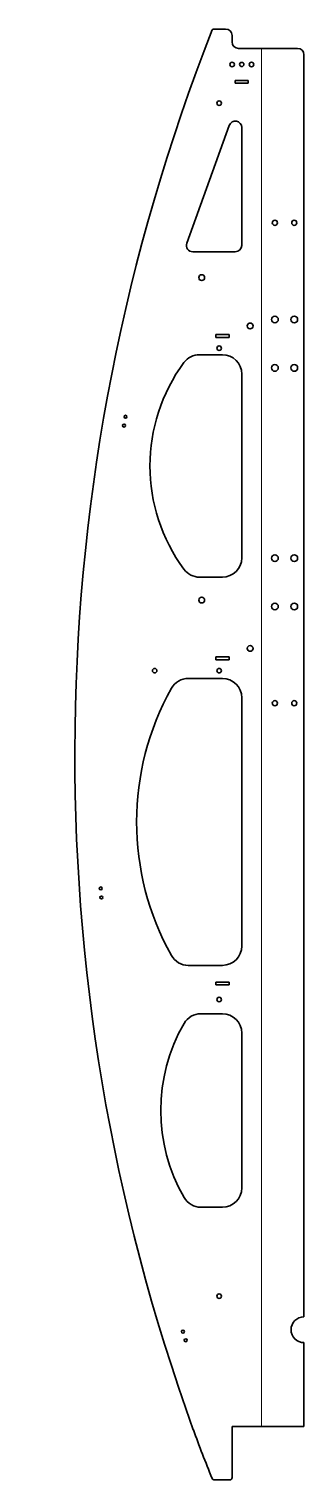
# Model space of a CAD drawing. Header units: inches. Extents: x -71 to 355, y 0 to 2250.
import ezdxf

# ---------------------------------------------------------------- set-up
doc = ezdxf.new("R2010")
doc.units = ezdxf.units.IN
doc.header["$MEASUREMENT"] = 0
doc.linetypes.add('Chain', pattern=[13.68, 9.12, -1.14, 2.28, -1.14])
doc.layers.add('SIMUMAK Bend Centerline (ISO)', color=7, linetype='Chain', lineweight=9)
doc.layers.add('SIMUMAK Visible (ISO)', color=7, linetype='Continuous', lineweight=35)

# ---------------------------------------------------------------- blocks, each defined once
blk = doc.blocks.new('PTM-03-COSD01')
at = {"layer": 'SIMUMAK Bend Centerline (ISO)', "ltscale": 0.263158}
blk.add_line((288.9, 83), (288.9, 2220), dxfattribs=at)
at = {"layer": 'SIMUMAK Visible (ISO)'}
for p, q in [((233.3, 2250), (214.5, 2250)), ((243.3, 2230), (243.3, 2240)), ((344.6, 2220), (253.3, 2220)), ((354.6, 2210), (354.6, 253)), ((248.2, 2170.1), (268.4, 2170.1)), ((248.2, 2165.9), (248.2, 2170.1)), ((268.4, 2165.9), (248.2, 2165.9)), ((268.4, 2170.1), (268.4, 2165.9)), ((173.1, 1917.9), (238.9, 2100.6)), ((258.3, 2097.2), (258.3, 1914.5)), ((248.3, 1904.5), (182.5, 1904.5)), ((218.1, 1776.2), (238.5, 1776.2)), ((218.1, 1771.8), (218.1, 1776.2)), ((238.5, 1771.8), (218.1, 1771.8)), ((238.5, 1776.2), (238.5, 1771.8)), ((192.9, 1745), (228.3, 1745)), ((258.3, 1715), (258.3, 1430)), ((228.3, 1400), (192.9, 1400)), ((218.1, 1276.2), (238.5, 1276.2)), ((218.1, 1271.8), (218.1, 1276.2)), ((238.5, 1271.8), (218.1, 1271.8)), ((238.5, 1276.2), (238.5, 1271.8)), ((175.5, 1243), (228.3, 1243)), ((258.3, 1213), (258.3, 828)), ((228.3, 798), (175.5, 798)), ((218.1, 772.2), (238.5, 772.2)), ((218.1, 767.8), (218.1, 772.2)), ((238.5, 767.8), (218.1, 767.8)), ((238.5, 772.2), (238.5, 767.8)), ((194.9, 723), (228.3, 723)), ((258.3, 693), (258.3, 453)), ((228.3, 423), (194.9, 423)), ((354.6, 213), (354.6, 83)), ((243.3, 83), (354.6, 83)), ((243.3, 4), (243.3, 83)), ((216, 0), (239.3, 0))]:
    blk.add_line(p, q, dxfattribs=at)
for centre, radius in [((243.3, 2195), 3.5), ((258.3, 2195), 3.3), ((273.3, 2195), 3.5), ((223.3, 2135), 3.5), ((309.6, 1949.5), 4), ((339.6, 1949.5), 4), ((196.2, 1864.5), 4.5), ((309.6, 1799.5), 5.25), ((339.6, 1799.5), 5.25), ((271.2, 1789.5), 4.5), ((223.3, 1755), 3.5), ((309.6, 1724.5), 5.25), ((339.6, 1724.5), 5.25), ((78.2, 1648.8), 2.25), ((75.9, 1635), 2.25), ((309.6, 1429.5), 5.25), ((339.6, 1429.5), 5.25), ((196.2, 1364.5), 4.5), ((309.6, 1354.5), 5.25), ((339.6, 1354.5), 5.25), ((271.2, 1289.5), 4.5), ((123.3, 1255), 3.5), ((223.3, 1255), 3.5), ((309.6, 1204.5), 4), ((339.6, 1204.5), 4), ((39.8, 917.3), 2.25), ((40.8, 903.3), 2.25), ((223.3, 745), 3.5), ((223.3, 285), 3.5), ((167.2, 230), 2.25), ((171.4, 216.6), 2.25)]:
    blk.add_circle(centre, radius, dxfattribs=at)
at = {"layer": 'SIMUMAK Visible (ISO)', "extrusion": (0, 0, -1)}
for centre, radius, start, end in [((-214.5, 2248), 2, 21.4448, 90), ((-233.3, 2240), 10, 90, 180), ((-3074.7, 1124.5), 3075, 340.1034, 21.4448), ((-344.6, 2210), 10, 90, 180), ((-386, 1572.5), 270, 323.5764, 36.4236), ((-520.4, 1020.5), 425, 330.834, 29.166), ((-402.8, 573), 270, 330, 30), ((-354.6, 233), 20, 270, 90), ((-216, 4), 4, 270, 337.8951), ((-239.3, 4), 4, 180, 270)]:
    blk.add_arc(centre, radius, start, end, dxfattribs=at)
at = {"layer": 'SIMUMAK Visible (ISO)'}
for centre, radius, start, end in [((253.3, 2230), 10, 180, 270), ((248.3, 2097.2), 10, 0, 160.2011), ((182.5, 1914.5), 10, 160.2011, 270), ((248.3, 1914.5), 10, 270, 0), ((192.9, 1715), 30, 90, 143.5764), ((228.3, 1715), 30, 0, 90), ((228.3, 1430), 30, 270, 0), ((192.9, 1430), 30, 216.4236, 270), ((175.5, 1213), 30, 90, 150.834), ((228.3, 1213), 30, 0, 90), ((175.5, 828), 30, 209.166, 270), ((228.3, 828), 30, 270, 0), ((194.9, 693), 30, 90, 150), ((228.3, 693), 30, 0, 90), ((228.3, 453), 30, 270, 0), ((194.9, 453), 30, 210, 270), ((2156.6, 792.2), 2098.6, 199.8966, 202.1049)]:
    blk.add_arc(centre, radius, start, end, dxfattribs=at)

msp = doc.modelspace()

# ---------------------------------------------------------------- block references
msp.add_blockref('PTM-03-COSD01', (0, 0))

doc.saveas('drawing.dxf')
